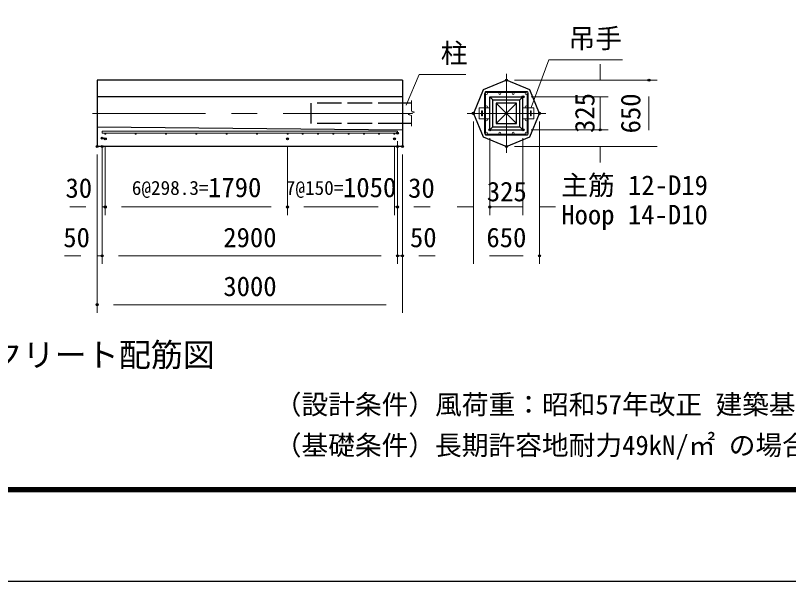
# Model space of a CAD drawing. Units: millimetres, scale not verified. Extents: x -16800 to 16800, y -11880 to 11880.
# Drawn here: x -3878 to 3717, y -11880 to -6317 of the extents above; entities that cross this region are included whole.
import ezdxf
from ezdxf.enums import TextEntityAlignment as Align

# ---------------------------------------------------------------- set-up
doc = ezdxf.new("R2010")
doc.units = ezdxf.units.MM
doc.header["$LTSCALE"] = 40
doc.header["$PDMODE"] = 32
doc.header["$PDSIZE"] = 20
doc.linetypes.add('DASHED', pattern=[7.5, 6, -1.5])
doc.linetypes.add('USER1', pattern=[50.8, 31.75, -6.35, 6.35, -6.35])
for name, color, linetype, lineweight in [('0-2_D-STR4', 7, 'Continuous', 25), ('0-3_D-STR-DIM', 7, 'Continuous', 13), ('0-6_D-STR-TXT', 7, 'Continuous', 13), ('0-7_D-TTL-TXT', 7, 'Continuous', 13), ('0-8_D-STR1', 1, 'Continuous', 25), ('0-9_D-BMK', 2, 'USER1', 13), ('0-A_D-STR3', 3, 'Continuous', 13), ('0-C_D-TTL', 7, 'Continuous', 25)]:
    doc.layers.add(name, color=color, linetype=linetype, lineweight=lineweight)
doc.layers.add('0-5_Defpoints', color=8, linetype='Continuous')
doc.styles.add('ＭＳ ゴシック', font='')
doc.styles.get('ＭＳ ゴシック').set_extended_font_data('MS Gothic')

msp = doc.modelspace()

# ---------------------------------------------------------------- linework, layer by layer
at = {"layer": '0-2_D-STR4'}
for p, q in [((-74.93, -6953.87), (-3074.93, -6953.87)), ((-3074.93, -6953.87), (-3074.93, -7603.87)), ((-74.93, -6953.87), (-74.93, -7603.87)), ((-74.93, -7116.37), (-3074.93, -7116.37)), ((783.37, -7441.37), (783.37, -7116.37)), ((783.37, -7116.37), (1108.37, -7116.37)), ((783.37, -7116.37), (813.37, -7146.37)), ((1108.37, -7116.37), (1078.37, -7146.37)), ((1108.37, -7441.37), (1108.37, -7116.37)), ((813.37, -7411.37), (813.37, -7146.37)), ((813.37, -7146.37), (1078.37, -7146.37)), ((1078.37, -7411.37), (1078.37, -7146.37)), ((-3074.93, -7411.37), (-74.93, -7441.37)), ((783.37, -7441.37), (813.37, -7411.37)), ((783.37, -7441.37), (1108.37, -7441.37)), ((813.37, -7411.37), (1078.37, -7411.37)), ((1108.37, -7441.37), (1078.37, -7411.37)), ((-74.93, -7603.87), (-3074.93, -7603.87))]:
    msp.add_line(p, q, dxfattribs=at)
msp.add_lwpolyline([(620.87, -7278.87), (716.06, -7508.68), (945.87, -7603.87), (1175.68, -7508.68), (1270.87, -7278.87), (1175.68, -7049.06), (945.87, -6953.87), (716.06, -7049.06)], close=True, dxfattribs=at)
at = {"layer": '0-3_D-STR-DIM'}
for p, q in [((1866.18, -6956.37), (1866.18, -6796.37)), ((1025.87, -6953.87), (2426.18, -6953.87)), ((1188.37, -7116.37), (1946.18, -7116.37)), ((1866.18, -7116.37), (1866.18, -7441.37)), ((2346.18, -7443.87), (2346.18, -7113.87)), ((11.83, -7153.87), (11.83, -7257.06)), ((41.78, -7267.97), (-18.13, -7289.77)), ((-18.13, -7289.77), (11.83, -7300.67)), ((11.83, -7257.06), (41.78, -7267.97)), ((11.83, -7300.67), (11.83, -7403.87)), ((620.87, -7358.87), (620.87, -8759.18)), ((1270.87, -7358.87), (1270.87, -8759.18)), ((1188.37, -7441.37), (1946.18, -7441.37)), ((-124.93, -7553.87), (-124.93, -8759.18)), ((-124.93, -7553.87), (-124.93, -8759.18)), ((783.37, -7521.37), (783.37, -8279.18)), ((1108.37, -7521.37), (1108.37, -8279.18)), ((-3024.93, -7603.87), (-3024.93, -8279.18)), ((-2994.93, -7608.87), (-2994.93, -8279.18)), ((-2994.93, -7608.87), (-2994.93, -8279.18)), ((-1204.93, -7608.87), (-1204.93, -8279.18)), ((-1204.93, -7608.87), (-1204.93, -8279.18)), ((-154.93, -7608.87), (-154.93, -8279.18)), ((-154.93, -7608.87), (-154.93, -8279.18)), ((1025.87, -7603.87), (2426.18, -7603.87)), ((1866.18, -7601.37), (1866.18, -7761.37)), ((-3074.93, -7683.87), (-3074.93, -8759.18)), ((-3074.93, -7683.87), (-3074.93, -9239.18)), ((-3024.93, -7683.87), (-3024.93, -8759.18)), ((-3024.93, -7683.87), (-3024.93, -8759.18)), ((-124.93, -7683.87), (-124.93, -8279.18)), ((-74.93, -7683.87), (-74.93, -8759.18)), ((-74.93, -7683.87), (-74.93, -9239.18)), ((-3184.93, -8199.18), (-3344.93, -8199.18)), ((-3024.93, -8199.18), (-2994.93, -8199.18)), ((-1364.93, -8199.18), (-2834.93, -8199.18)), ((-2834.93, -8199.18), (-2674.93, -8199.18)), ((-314.93, -8199.18), (-1044.93, -8199.18)), ((-314.93, -8199.18), (-474.93, -8199.18)), ((-154.93, -8199.18), (-124.93, -8199.18)), ((35.07, -8199.18), (195.07, -8199.18)), ((623.37, -8199.18), (463.37, -8199.18)), ((1108.37, -8199.18), (783.37, -8199.18)), ((1268.37, -8199.18), (1428.37, -8199.18)), ((-3234.93, -8679.18), (-3394.93, -8679.18)), ((-3074.93, -8679.18), (-3024.93, -8679.18)), ((-2864.93, -8679.18), (-2704.93, -8679.18)), ((-2864.93, -8679.18), (-284.93, -8679.18)), ((-284.93, -8679.18), (-444.93, -8679.18)), ((-124.93, -8679.18), (-74.93, -8679.18)), ((85.07, -8679.18), (245.07, -8679.18)), ((780.87, -8679.18), (1110.87, -8679.18)), ((-234.93, -9159.18), (-2914.93, -9159.18))]:
    msp.add_line(p, q, dxfattribs=at)
at = {"layer": '0-5_Defpoints'}
for p in [(945.87, -6953.87), (2346.18, -6953.87), (1108.37, -7116.37), (620.87, -7278.87), (1270.87, -7278.87), (783.37, -7441.37), (1108.37, -7441.37), (1866.18, -7441.37), (-3024.93, -7523.87), (-124.93, -7473.87), (-3074.93, -7603.87), (-3024.93, -7603.87), (-2994.93, -7528.87), (-1204.93, -7528.87), (-154.93, -7528.87), (-124.93, -7603.87), (-74.93, -7603.87), (945.87, -7603.87), (-2994.93, -8199.18), (-1204.93, -8199.18), (-124.93, -8199.18), (783.37, -8199.18), (-3024.93, -8679.18), (-124.93, -8679.18), (-74.93, -8679.18), (1270.87, -8679.18), (-3074.93, -9159.18)]:
    msp.add_point(p, dxfattribs=at)
at = {"layer": '0-6_D-STR-TXT'}
for points in [[(2086.12, -6753.75), (1362.63, -6753.75), (1187.29, -7222.49)], [(546.02, -6896.27), (88.51, -6896.27), (-38.79, -7197.67)]]:
    msp.add_lwpolyline(points, dxfattribs=at)
at = {"layer": '0-8_D-STR1'}
for p, q in [((11.83, -7178.87), (-74.93, -7178.87)), ((845.87, -7178.87), (1045.87, -7378.87)), ((845.87, -7378.87), (1045.87, -7178.87)), ((11.83, -7378.87), (-74.93, -7378.87))]:
    msp.add_line(p, q, dxfattribs=at)
at = {"layer": '0-8_D-STR1', "linetype": 'DASHED'}
msp.add_line((-74.93, -7378.87), (-974.93, -7378.87), dxfattribs=at)
msp.add_lwpolyline([(-74.93, -7178.87), (-974.93, -7178.87), (-974.93, -7378.87)], dxfattribs=at)
at = {"layer": '0-8_D-STR1'}
msp.add_lwpolyline([(845.87, -7178.87), (845.87, -7378.87), (1045.87, -7378.87), (1045.87, -7178.87)], close=True, dxfattribs=at)
at = {"layer": '0-9_D-BMK'}
for p, q in [((945.87, -7666.37), (945.87, -6891.37)), ((22.05, -7278.87), (-3120.78, -7278.87)), ((558.37, -7278.87), (1333.37, -7278.87))]:
    msp.add_line(p, q, dxfattribs=at)
at = {"layer": '0-A_D-STR3'}
for p, q in [((731.37, -7473.87), (731.37, -7083.87)), ((741.37, -7473.87), (741.37, -7083.87)), ((750.87, -7064.37), (1140.87, -7064.37)), ((750.87, -7074.37), (1140.87, -7074.37)), ((1150.37, -7473.87), (1150.37, -7083.87)), ((1160.37, -7473.87), (1160.37, -7083.87)), ((676.37, -7223.87), (676.37, -7333.87)), ((783.37, -7223.87), (676.37, -7223.87)), ((701.87, -7258.37), (701.87, -7299.37)), ((710.87, -7258.37), (710.87, -7299.37)), ((1108.37, -7223.87), (1215.37, -7223.87)), ((1180.87, -7258.37), (1180.87, -7299.37)), ((1189.87, -7258.37), (1189.87, -7299.37)), ((1215.37, -7223.87), (1215.37, -7333.87)), ((783.37, -7333.87), (676.37, -7333.87)), ((1108.37, -7333.87), (1215.37, -7333.87)), ((-3024.93, -7454.87), (-3024.93, -7473.87)), ((-3024.93, -7454.87), (-124.93, -7454.87)), ((-3024.93, -7473.87), (-124.93, -7473.87)), ((-124.93, -7454.87), (-124.93, -7473.87)), ((750.87, -7483.37), (1140.87, -7483.37)), ((750.87, -7493.37), (1140.87, -7493.37))]:
    msp.add_line(p, q, dxfattribs=at)
for centre, radius in [((750.87, -7083.87), 9.5), ((880.87, -7083.87), 9.5), ((1010.87, -7083.87), 9.5), ((1140.87, -7083.87), 9.5), ((750.87, -7213.87), 9.5), ((1140.87, -7213.87), 9.5), ((750.87, -7343.87), 9.5), ((1140.87, -7343.87), 9.5), ((-2994.93, -7478.87), 5), ((-2696.43, -7478.87), 5), ((-2398.13, -7478.87), 5), ((-2099.83, -7478.87), 5), ((-1801.53, -7478.87), 5), ((-1503.23, -7478.87), 5), ((-1204.93, -7478.87), 5), ((-1054.93, -7478.87), 5), ((-904.93, -7478.87), 5), ((-754.93, -7478.87), 5), ((-604.93, -7478.87), 5), ((-454.93, -7478.87), 5), ((-304.93, -7478.87), 5), ((-154.93, -7478.87), 5), ((750.87, -7473.87), 9.5), ((880.87, -7473.87), 9.5), ((1010.87, -7473.87), 9.5), ((1140.87, -7473.87), 9.5)]:
    msp.add_circle(centre, radius, dxfattribs=at)
for centre, radius, start, end in [((750.87, -7083.87), 19.5, 90, 180), ((1140.87, -7083.87), 19.5, 0, 90), ((706.37, -7258.37), 4.5, 0, 180), ((1185.37, -7258.37), 4.5, 0, 180), ((706.37, -7299.37), 4.5, 180, 0), ((1185.37, -7299.37), 4.5, 180, 0), ((750.87, -7473.87), 19.5, 180, 270), ((1140.87, -7473.87), 19.5, 270, 0)]:
    msp.add_arc(centre, radius, start, end, dxfattribs=at)
at = {"layer": '0-C_D-TTL', "color": 2}
msp.add_lwpolyline([(-16800, 11880), (16800, 11880), (16800, -11880), (-16800, -11880)], close=True, dxfattribs=at)
at = {"layer": '0-C_D-TTL'}
for points in [[(-15720, 11000), (15720, 11000), (15720, -11000), (-15720, -11000)], [(-15710, 10990), (15710, 10990), (15710, -10990), (-15710, -10990)], [(-15700, 10980), (15700, 10980), (15700, -10980), (-15700, -10980)], [(-15690, 10970), (15690, 10970), (15690, -10970), (-15690, -10970)], [(-15680, 10960), (15680, 10960), (15680, -10960), (-15680, -10960)]]:
    msp.add_lwpolyline(points, close=True, dxfattribs=at)

# ---------------------------------------------------------------- texts
at = {"layer": '0-3_D-STR-DIM', "style": 'ＭＳ ゴシック'}
for s, p in [('325', (1868.3, -7471.77)), ('650', (2319.19, -7475.87))]:
    msp.add_text(s, height=192.4, rotation=90, dxfattribs=at).set_placement(p, align=Align.BOTTOM_LEFT)
for s, height, p in [('30', 192.4, (-3386.36, -8166.35)), ('6@298.3=', 138.4, (-2734.34, -8122.15)), ('1790', 192.4, (-1985.54, -8160.51)), ('7@150=', 138.4, (-1221.46, -8122.15)), ('1050', 192.4, (-659.86, -8160.52)), ('30', 192.4, (-20.33, -8166.35)), ('325', 192.4, (752.97, -8201.3)), ('50', 192.4, (-3407.8, -8652.19)), ('2900', 192.4, (-1835.93, -8652.19)), ('50', 192.4, (-2.01, -8652.19)), ('650', 192.4, (748.87, -8652.19)), ('3000', 192.4, (-1835.43, -9132.19))]:
    msp.add_text(s, height=height, dxfattribs=at).set_placement(p, align=Align.BOTTOM_LEFT)
at = {"layer": '0-6_D-STR-TXT', "style": 'ＭＳ ゴシック'}
for s, p in [('吊手', (1555.15, -6696.3)), ('柱', (300.33, -6841.86)), ('主筋 12-D19', (1484.52, -8138.97)), ('Hoop 14-D10', (1484.52, -8428.31))]:
    msp.add_text(s, height=192.4, dxfattribs=at).set_placement(p, align=Align.BOTTOM_LEFT)
at = {"layer": '0-7_D-TTL-TXT', "style": 'ＭＳ ゴシック'}
for s, height, p in [('P型基礎コンクリート配筋図', 230.8, (-5853.41, -9837.15)), ('（設計条件）風荷重：昭和57年改正 建築基準法・同施行令に基づく風圧力に準拠。', 192.4, (-1329.8, -10294.41)), ('（基礎条件）長期許容地耐力49kN/㎡ の場合。', 192.4, (-1329.8, -10694.41))]:
    msp.add_text(s, height=height, dxfattribs=at).set_placement(p, align=Align.BOTTOM_LEFT)

doc.saveas('drawing.dxf')
